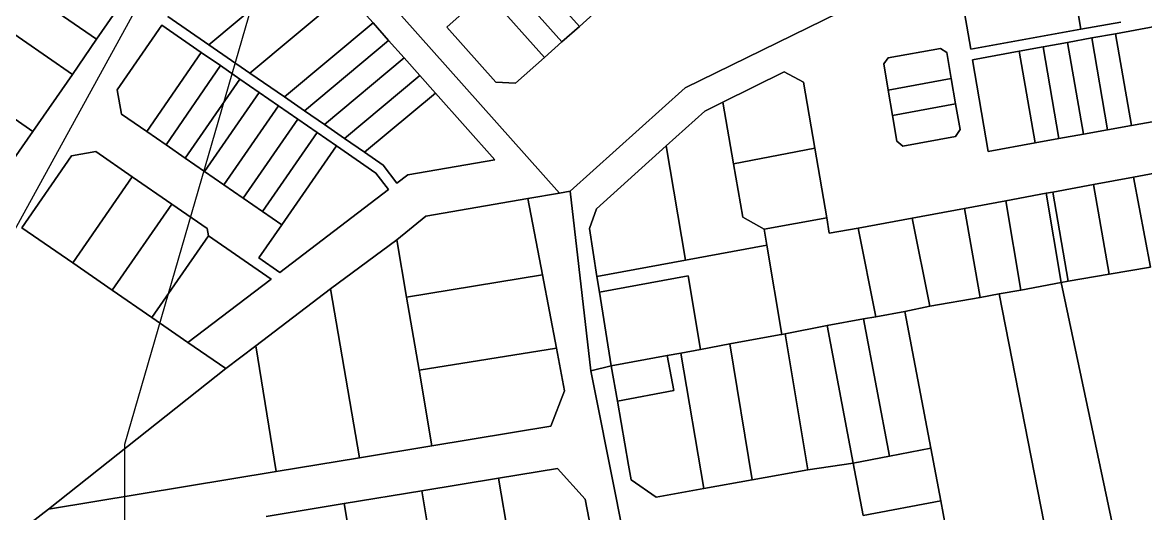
# Model space of a CAD drawing. Header units: inches. Extents: x 3562 to 70198, y -55726 to -1193.
# Drawn here: x 60876 to 64082, y -7248 to -5847 of the extents above; entities that cross this region are included whole.
import ezdxf

# ---------------------------------------------------------------- set-up
doc = ezdxf.new("R2010")
doc.units = ezdxf.units.IN
doc.header["$MEASUREMENT"] = 0
doc.layers.add('Locality Plan', color=7, linetype='Continuous')

# ---------------------------------------------------------------- blocks, each defined once
blk = doc.blocks.new('PD_912705')
at = {"layer": 'Locality Plan', "color": 7}
for p, q in [((62408.5, -6333.8), (61304.5, -5092)), ((61304.5, -5092), (62408.5, -6333.8)), ((63853.3, -5603.3), (63897.2, -5865.9)), ((63897.2, -5865.9), (63853.3, -5603.3)), ((61407.7, -5910.2), (61708.2, -5658.7)), ((61708.2, -5658.7), (61407.7, -5910.2)), ((62299.4, -5671), (62465.6, -5857.8)), ((62465.6, -5857.8), (62299.4, -5671)), ((60859, -5736.8), (61087.4, -5894.6)), ((61087.4, -5894.6), (60859, -5736.8)), ((62249.3, -5715.6), (62415.5, -5902.3)), ((62415.5, -5902.3), (62249.3, -5715.6)), ((61524.8, -5991.1), (61799.4, -5761.3)), ((61799.4, -5761.3), (61524.8, -5991.1)), ((61799.4, -5761.3), (61876.4, -5847.8)), ((61876.4, -5847.8), (61799.4, -5761.3)), ((62087.2, -5859.8), (62199.3, -5760.1)), ((62199.3, -5760.1), (62087.2, -5859.8)), ((62199.3, -5760.1), (62365.5, -5946.9)), ((62365.5, -5946.9), (62199.3, -5760.1)), ((63354.9, -5745.5), (62767.7, -6033)), ((62767.7, -6033), (63354.9, -5745.5)), ((63582.7, -5922.9), (63551.4, -5740.5)), ((63551.4, -5740.5), (63582.7, -5922.9)), ((61156.7, -5794.3), (61087.4, -5894.6)), ((61087.4, -5894.6), (61156.7, -5794.3)), ((61407.7, -5910.2), (61290.5, -5829.3)), ((61290.5, -5829.3), (61407.7, -5910.2)), ((62465.6, -5857.8), (62515.6, -5813.3)), ((62515.6, -5813.3), (62465.6, -5857.8)), ((61018.1, -5994.9), (60789.7, -5837.1)), ((60789.7, -5837.1), (61018.1, -5994.9)), ((61146, -6038.5), (61273.5, -5854)), ((61273.5, -5854), (61146, -6038.5)), ((61273.5, -5854), (61386.3, -5931.9)), ((61386.3, -5931.9), (61273.5, -5854)), ((61876.4, -5847.8), (61623.6, -6059.3)), ((61623.6, -6059.3), (61876.4, -5847.8)), ((61920.9, -5897.9), (61876.4, -5847.8)), ((61876.4, -5847.8), (61920.9, -5897.9)), ((62226.8, -6016.7), (62087.2, -5859.8)), ((62087.2, -5859.8), (62226.8, -6016.7)), ((62415.5, -5902.3), (62465.6, -5857.8)), ((62465.6, -5857.8), (62415.5, -5902.3)), ((63897.2, -5865.9), (63582.7, -5922.9)), ((63582.7, -5922.9), (63897.2, -5865.9)), ((64010.9, -5845.3), (63897.2, -5865.9)), ((63897.2, -5865.9), (64010.9, -5845.3)), ((63996.1, -5878.6), (64108.5, -5858)), ((64108.5, -5858), (63996.1, -5878.6)), ((61087.4, -5894.6), (61018.1, -5994.9)), ((61018.1, -5994.9), (61087.4, -5894.6)), ((61680.8, -6098.8), (61920.9, -5897.9)), ((61920.9, -5897.9), (61680.8, -6098.8)), ((61965.5, -5948), (61920.9, -5897.9)), ((61920.9, -5897.9), (61965.5, -5948)), ((63858.7, -5903.7), (63928.5, -5890.9)), ((63928.5, -5890.9), (63858.7, -5903.7)), ((63928.5, -5890.9), (63996.1, -5878.6)), ((63996.1, -5878.6), (63928.5, -5890.9)), ((63928.5, -5890.9), (63973.1, -6153.1)), ((63973.1, -6153.1), (63928.5, -5890.9)), ((63996.1, -5878.6), (64041.9, -6140.6)), ((64041.9, -6140.6), (63996.1, -5878.6)), ((61524.8, -5991.1), (61407.7, -5910.2)), ((61407.7, -5910.2), (61524.8, -5991.1)), ((62365.5, -5946.9), (62415.5, -5902.3)), ((62415.5, -5902.3), (62365.5, -5946.9)), ((63346.7, -5948), (63496.3, -5921.1)), ((63496.3, -5921.1), (63346.7, -5948)), ((63496.3, -5921.1), (63514, -5932.2)), ((63514, -5932.2), (63496.3, -5921.1)), ((63587.9, -5953.3), (63721.3, -5928.8)), ((63721.3, -5928.8), (63587.9, -5953.3)), ((63721.3, -5928.8), (63789.8, -5916.3)), ((63789.8, -5916.3), (63721.3, -5928.8)), ((63721.3, -5928.8), (63766.7, -6190.4)), ((63766.7, -6190.4), (63721.3, -5928.8)), ((63789.8, -5916.3), (63858.7, -5903.7)), ((63858.7, -5903.7), (63789.8, -5916.3)), ((63789.8, -5916.3), (63834.3, -6178.2)), ((63834.3, -6178.2), (63789.8, -5916.3)), ((63858.7, -5903.7), (63905, -6165.4)), ((63905, -6165.4), (63858.7, -5903.7)), ((61230.4, -6157.6), (61386.3, -5931.9)), ((61386.3, -5931.9), (61230.4, -6157.6)), ((61386.3, -5931.9), (61441.4, -5969.9)), ((61441.4, -5969.9), (61386.3, -5931.9)), ((61738, -6138.3), (61965.5, -5948)), ((61965.5, -5948), (61738, -6138.3)), ((61965.5, -5948), (62010, -5998.1)), ((62010, -5998.1), (61965.5, -5948)), ((62365.5, -5946.9), (62283.3, -6020)), ((62283.3, -6020), (62365.5, -5946.9)), ((63334.6, -5964.9), (63346.7, -5948)), ((63346.7, -5948), (63334.6, -5964.9)), ((63514, -5932.2), (63527, -6006.7)), ((63527, -6006.7), (63514, -5932.2)), ((63632.7, -6214.7), (63587.9, -5953.3)), ((63587.9, -5953.3), (63632.7, -6214.7)), ((60905.5, -6157.9), (61018.1, -5994.9)), ((61018.1, -5994.9), (60905.5, -6157.9)), ((61441.4, -5969.9), (61285.5, -6195.6)), ((61285.5, -6195.6), (61441.4, -5969.9)), ((61496.5, -6008), (61441.4, -5969.9)), ((61441.4, -5969.9), (61496.5, -6008)), ((61623.6, -6059.3), (61524.8, -5991.1)), ((61524.8, -5991.1), (61623.6, -6059.3)), ((63050.3, -5987.6), (62875.3, -6073.9)), ((62875.3, -6073.9), (63050.3, -5987.6)), ((63105, -6016.8), (63050.3, -5987.6)), ((63050.3, -5987.6), (63105, -6016.8)), ((63347, -6039.5), (63334.6, -5964.9)), ((63334.6, -5964.9), (63347, -6039.5)), ((60677.1, -6000.1), (60905.5, -6157.9)), ((60905.5, -6157.9), (60677.1, -6000.1)), ((61340.6, -6233.7), (61496.5, -6008)), ((61496.5, -6008), (61340.6, -6233.7)), ((61551.6, -6046.1), (61496.5, -6008)), ((61496.5, -6008), (61551.6, -6046.1)), ((61795.2, -6177.8), (62010, -5998.1)), ((62010, -5998.1), (61795.2, -6177.8)), ((62010, -5998.1), (62054.6, -6048.2)), ((62054.6, -6048.2), (62010, -5998.1)), ((62283.3, -6020), (62226.8, -6016.7)), ((62226.8, -6016.7), (62283.3, -6020)), ((63137.5, -6205.8), (63105, -6016.8)), ((63105, -6016.8), (63137.5, -6205.8)), ((63347, -6039.5), (63527, -6006.7)), ((63527, -6006.7), (63347, -6039.5)), ((63527, -6006.7), (63539.5, -6078.5)), ((63539.5, -6078.5), (63527, -6006.7)), ((61158.7, -6108), (61146, -6038.5)), ((61146, -6038.5), (61158.7, -6108)), ((61395.7, -6271.8), (61551.6, -6046.1)), ((61551.6, -6046.1), (61395.7, -6271.8)), ((61551.6, -6046.1), (61606.8, -6084.2)), ((61606.8, -6084.2), (61551.6, -6046.1)), ((62054.6, -6048.2), (61852.4, -6217.3)), ((61852.4, -6217.3), (62054.6, -6048.2)), ((62224.1, -6238.8), (62054.6, -6048.2)), ((62054.6, -6048.2), (62224.1, -6238.8)), ((62767.7, -6033), (62439, -6328.5)), ((62439, -6328.5), (62767.7, -6033)), ((63359.1, -6111.7), (63347, -6039.5)), ((63347, -6039.5), (63359.1, -6111.7)), ((61450.8, -6309.9), (61606.8, -6084.2)), ((61606.8, -6084.2), (61450.8, -6309.9)), ((61606.8, -6084.2), (61661.9, -6122.3)), ((61661.9, -6122.3), (61606.8, -6084.2)), ((61623.6, -6059.3), (61680.8, -6098.8)), ((61680.8, -6098.8), (61623.6, -6059.3)), ((62875.3, -6073.9), (62823.6, -6099.4)), ((62823.6, -6099.4), (62875.3, -6073.9)), ((62875.3, -6073.9), (62905.9, -6249.9)), ((62905.9, -6249.9), (62875.3, -6073.9)), ((63359.1, -6111.7), (63539.5, -6078.5)), ((63539.5, -6078.5), (63359.1, -6111.7)), ((63539.5, -6078.5), (63552.4, -6152.2)), ((63552.4, -6152.2), (63539.5, -6078.5)), ((61230.4, -6157.6), (61158.7, -6108)), ((61158.7, -6108), (61230.4, -6157.6)), ((61506, -6348), (61661.9, -6122.3)), ((61661.9, -6122.3), (61506, -6348)), ((61661.9, -6122.3), (61717, -6160.4)), ((61717, -6160.4), (61661.9, -6122.3)), ((61680.8, -6098.8), (61738, -6138.3)), ((61738, -6138.3), (61680.8, -6098.8)), ((62823.6, -6099.4), (62713.7, -6198.7)), ((62713.7, -6198.7), (62823.6, -6099.4)), ((63371.5, -6185.9), (63359.1, -6111.7)), ((63359.1, -6111.7), (63371.5, -6185.9)), ((64154.7, -6120.2), (64041.9, -6140.6)), ((64041.9, -6140.6), (64154.7, -6120.2)), ((61795.2, -6177.8), (61738, -6138.3)), ((61738, -6138.3), (61795.2, -6177.8)), ((63552.4, -6152.2), (63539, -6172.2)), ((63539, -6172.2), (63552.4, -6152.2)), ((63973.1, -6153.1), (63905, -6165.4)), ((63905, -6165.4), (63973.1, -6153.1)), ((64041.9, -6140.6), (63973.1, -6153.1)), ((63973.1, -6153.1), (64041.9, -6140.6)), ((60836.3, -6258.2), (60905.5, -6157.9)), ((60905.5, -6157.9), (60836.3, -6258.2)), ((61285.5, -6195.6), (61230.4, -6157.6)), ((61230.4, -6157.6), (61285.5, -6195.6)), ((61561.1, -6386.1), (61717, -6160.4)), ((61717, -6160.4), (61561.1, -6386.1)), ((61717, -6160.4), (61772.1, -6198.4)), ((61772.1, -6198.4), (61717, -6160.4)), ((61852.4, -6217.3), (61795.2, -6177.8)), ((61795.2, -6177.8), (61852.4, -6217.3)), ((63388.6, -6199.4), (63371.5, -6185.9)), ((63371.5, -6185.9), (63388.6, -6199.4)), ((63539, -6172.2), (63388.6, -6199.4)), ((63388.6, -6199.4), (63539, -6172.2)), ((63834.3, -6178.2), (63766.7, -6190.4)), ((63766.7, -6190.4), (63834.3, -6178.2)), ((63905, -6165.4), (63834.3, -6178.2)), ((63834.3, -6178.2), (63905, -6165.4)), ((61015.3, -6227.7), (61084.8, -6215)), ((61084.8, -6215), (61015.3, -6227.7)), ((61084.8, -6215), (61189.1, -6287.1)), ((61189.1, -6287.1), (61084.8, -6215)), ((61285.5, -6195.6), (61340.6, -6233.7)), ((61340.6, -6233.7), (61285.5, -6195.6)), ((61616.2, -6424.2), (61772.1, -6198.4)), ((61772.1, -6198.4), (61616.2, -6424.2)), ((61772.1, -6198.4), (61884.9, -6276.4)), ((61884.9, -6276.4), (61772.1, -6198.4)), ((61852.4, -6217.3), (61905.5, -6254)), ((61905.5, -6254), (61852.4, -6217.3)), ((62514.1, -6379), (62713.7, -6198.7)), ((62713.7, -6198.7), (62514.1, -6379)), ((62713.7, -6198.7), (62768.4, -6525.1)), ((62768.4, -6525.1), (62713.7, -6198.7)), ((62905.9, -6249.9), (63137.5, -6205.8)), ((63137.5, -6205.8), (62905.9, -6249.9)), ((63137.5, -6205.8), (63171.6, -6404.5)), ((63171.6, -6404.5), (63137.5, -6205.8)), ((63766.7, -6190.4), (63632.7, -6214.7)), ((63632.7, -6214.7), (63766.7, -6190.4)), ((60873.9, -6432.4), (61015.3, -6227.7)), ((61015.3, -6227.7), (60873.9, -6432.4)), ((61340.6, -6233.7), (61395.7, -6271.8)), ((61395.7, -6271.8), (61340.6, -6233.7)), ((61975.4, -6281.9), (62224.1, -6238.8)), ((62224.1, -6238.8), (61975.4, -6281.9)), ((62932.4, -6402.5), (62905.9, -6249.9)), ((62905.9, -6249.9), (62932.4, -6402.5)), ((61450.8, -6309.9), (61395.7, -6271.8)), ((61395.7, -6271.8), (61450.8, -6309.9)), ((61884.9, -6276.4), (61920.8, -6323.5)), ((61920.8, -6323.5), (61884.9, -6276.4)), ((61905.5, -6254), (61944.7, -6305.3)), ((61944.7, -6305.3), (61905.5, -6254)), ((61944.7, -6305.3), (61975.4, -6281.9)), ((61975.4, -6281.9), (61944.7, -6305.3)), ((64047.2, -6288.1), (64165.7, -6266.1)), ((64165.7, -6266.1), (64047.2, -6288.1)), ((61189.1, -6287.1), (61019.4, -6532.8)), ((61019.4, -6532.8), (61189.1, -6287.1)), ((61302, -6365), (61189.1, -6287.1)), ((61189.1, -6287.1), (61302, -6365)), ((61506, -6348), (61450.8, -6309.9)), ((61450.8, -6309.9), (61506, -6348)), ((63817, -6330.7), (63933.4, -6309.1)), ((63933.4, -6309.1), (63817, -6330.7)), ((63933.4, -6309.1), (64047.2, -6288.1)), ((64047.2, -6288.1), (63933.4, -6309.1)), ((63933.4, -6309.1), (63977.7, -6565.5)), ((63977.7, -6565.5), (63933.4, -6309.1)), ((64095.5, -6545.2), (64047.2, -6288.1)), ((64047.2, -6288.1), (64095.5, -6545.2)), ((61920.8, -6323.5), (61610.6, -6560)), ((61610.6, -6560), (61920.8, -6323.5)), ((62318.8, -6349.3), (62408.5, -6333.8)), ((62408.5, -6333.8), (62318.8, -6349.3)), ((62439, -6328.5), (62408.5, -6333.8)), ((62408.5, -6333.8), (62439, -6328.5)), ((62439, -6328.5), (62498.1, -6841.1)), ((62498.1, -6841.1), (62439, -6328.5)), ((63682.4, -6355.4), (63797.6, -6334)), ((63797.6, -6334), (63682.4, -6355.4)), ((63797.6, -6334), (63817, -6330.7)), ((63817, -6330.7), (63797.6, -6334)), ((63840.5, -6588.5), (63797.6, -6334)), ((63797.6, -6334), (63840.5, -6588.5)), ((63817, -6330.7), (63861, -6585.5)), ((63861, -6585.5), (63817, -6330.7)), ((61132.2, -6610.8), (61302, -6365)), ((61302, -6365), (61132.2, -6610.8)), ((61402.6, -6434.5), (61302, -6365)), ((61302, -6365), (61402.6, -6434.5)), ((61561.1, -6386.1), (61506, -6348)), ((61506, -6348), (61561.1, -6386.1)), ((62026.9, -6399.8), (62318.8, -6349.3)), ((62318.8, -6349.3), (62026.9, -6399.8)), ((62318.8, -6349.3), (62360.3, -6567.5)), ((62360.3, -6567.5), (62318.8, -6349.3)), ((62494, -6435.1), (62514.1, -6379)), ((62514.1, -6379), (62494, -6435.1)), ((63415.8, -6405.1), (63565.3, -6377.5)), ((63565.3, -6377.5), (63415.8, -6405.1)), ((63565.3, -6377.5), (63682.4, -6355.4)), ((63682.4, -6355.4), (63565.3, -6377.5)), ((63565.3, -6377.5), (63609.7, -6631.3)), ((63609.7, -6631.3), (63565.3, -6377.5)), ((63726, -6610.4), (63682.4, -6355.4)), ((63682.4, -6355.4), (63726, -6610.4)), ((61616.2, -6424.2), (61561.1, -6386.1)), ((61561.1, -6386.1), (61616.2, -6424.2)), ((61944.6, -6467), (62026.9, -6399.8)), ((62026.9, -6399.8), (61944.6, -6467)), ((62992.8, -6436.3), (62932.4, -6402.5)), ((62932.4, -6402.5), (62992.8, -6436.3)), ((63171.6, -6404.5), (62992.8, -6436.3)), ((62992.8, -6436.3), (63171.6, -6404.5)), ((63179, -6447.7), (63171.6, -6404.5)), ((63171.6, -6404.5), (63179, -6447.7)), ((63415.8, -6405.1), (63261.3, -6434.1)), ((63261.3, -6434.1), (63415.8, -6405.1)), ((63466.2, -6656.9), (63415.8, -6405.1)), ((63415.8, -6405.1), (63466.2, -6656.9)), ((61019.4, -6532.8), (60873.9, -6432.4)), ((60873.9, -6432.4), (61019.4, -6532.8)), ((61406.4, -6455.4), (61402.6, -6434.5)), ((61402.6, -6434.5), (61406.4, -6455.4)), ((61550.9, -6518.7), (61616.2, -6424.2)), ((61616.2, -6424.2), (61550.9, -6518.7)), ((62515.8, -6571.9), (62494, -6435.1)), ((62494, -6435.1), (62515.8, -6571.9)), ((63001, -6481.9), (62992.8, -6436.3)), ((62992.8, -6436.3), (63001, -6481.9)), ((63261.3, -6434.1), (63179, -6447.7)), ((63179, -6447.7), (63261.3, -6434.1)), ((63261.3, -6434.1), (63312.2, -6686.5)), ((63312.2, -6686.5), (63261.3, -6434.1)), ((61245.1, -6688.8), (61406.4, -6455.4)), ((61406.4, -6455.4), (61245.1, -6688.8)), ((61406.4, -6455.4), (61585.5, -6579.1)), ((61585.5, -6579.1), (61406.4, -6455.4)), ((61755.2, -6606.9), (61944.6, -6467)), ((61944.6, -6467), (61755.2, -6606.9)), ((61944.6, -6467), (61972.3, -6630.4)), ((61972.3, -6630.4), (61944.6, -6467)), ((62768.4, -6525.1), (63001, -6481.9)), ((63001, -6481.9), (62768.4, -6525.1)), ((63001, -6481.9), (63043.7, -6736.9)), ((63043.7, -6736.9), (63001, -6481.9)), ((61019.4, -6532.8), (61132.2, -6610.8)), ((61132.2, -6610.8), (61019.4, -6532.8)), ((61610.6, -6560), (61550.9, -6518.7)), ((61550.9, -6518.7), (61610.6, -6560)), ((62515.8, -6571.9), (62768.4, -6525.1)), ((62768.4, -6525.1), (62515.8, -6571.9)), ((61972.3, -6630.4), (62360.3, -6567.5)), ((62360.3, -6567.5), (61972.3, -6630.4)), ((62360.3, -6567.5), (62400, -6776.3)), ((62400, -6776.3), (62360.3, -6567.5)), ((62523, -6616.6), (62515.8, -6571.9)), ((62515.8, -6571.9), (62523, -6616.6)), ((62523, -6616.6), (62776.2, -6569.5)), ((62776.2, -6569.5), (62523, -6616.6)), ((62776.2, -6569.5), (62810.9, -6780.1)), ((62810.9, -6780.1), (62776.2, -6569.5)), ((63861, -6585.5), (63977.7, -6565.5)), ((63977.7, -6565.5), (63861, -6585.5)), ((63977.7, -6565.5), (64095.5, -6545.2)), ((64095.5, -6545.2), (63977.7, -6565.5)), ((61585.5, -6579.1), (61348.2, -6760)), ((61348.2, -6760), (61585.5, -6579.1)), ((63726, -6610.4), (63840.5, -6588.5)), ((63840.5, -6588.5), (63726, -6610.4)), ((63861, -6585.5), (63840.5, -6588.5)), ((63840.5, -6588.5), (63861, -6585.5)), ((63840.5, -6588.5), (64017.4, -7421)), ((64017.4, -7421), (63840.5, -6588.5)), ((61132.2, -6610.8), (61245.1, -6688.8)), ((61245.1, -6688.8), (61132.2, -6610.8)), ((61541.5, -6769.9), (61755.2, -6606.9)), ((61755.2, -6606.9), (61541.5, -6769.9)), ((61755.2, -6606.9), (61837.7, -7089)), ((61837.7, -7089), (61755.2, -6606.9)), ((61972.3, -6630.4), (62007.7, -6839.5)), ((62007.7, -6839.5), (61972.3, -6630.4)), ((62556.6, -6827.2), (62523, -6616.6)), ((62523, -6616.6), (62556.6, -6827.2)), ((63609.7, -6631.3), (63466.2, -6656.9)), ((63466.2, -6656.9), (63609.7, -6631.3)), ((63664, -6621.5), (63609.7, -6631.3)), ((63609.7, -6631.3), (63664, -6621.5)), ((63664, -6621.5), (63726, -6610.4)), ((63726, -6610.4), (63664, -6621.5)), ((63916, -7908.7), (63664, -6621.5)), ((63664, -6621.5), (63916, -7908.7)), ((63466.2, -6656.9), (63394.3, -6671.7)), ((63394.3, -6671.7), (63466.2, -6656.9)), ((61348.2, -6760), (61245.1, -6688.8)), ((61245.1, -6688.8), (61348.2, -6760)), ((63276.2, -6692.9), (63172.5, -6711.4)), ((63172.5, -6711.4), (63276.2, -6692.9)), ((63312.2, -6686.5), (63276.2, -6692.9)), ((63276.2, -6692.9), (63312.2, -6686.5)), ((63276.2, -6692.9), (63350.7, -7084.5)), ((63350.7, -7084.5), (63276.2, -6692.9)), ((63394.3, -6671.7), (63312.2, -6686.5)), ((63312.2, -6686.5), (63394.3, -6671.7)), ((63394.3, -6671.7), (63468.6, -7062.1)), ((63468.6, -7062.1), (63394.3, -6671.7)), ((63052.9, -6735.6), (63172.5, -6711.4)), ((63172.5, -6711.4), (63052.9, -6735.6)), ((63172.5, -6711.4), (63247, -7104.3)), ((63247, -7104.3), (63172.5, -6711.4)), ((61348.2, -6760), (61456.4, -6834.7)), ((61456.4, -6834.7), (61348.2, -6760)), ((62810.9, -6780.1), (62895.4, -6764.4)), ((62895.4, -6764.4), (62810.9, -6780.1)), ((62895.4, -6764.4), (63035.8, -6738.4)), ((63035.8, -6738.4), (62895.4, -6764.4)), ((62895.4, -6764.4), (62958.4, -7152.5)), ((62958.4, -7152.5), (62895.4, -6764.4)), ((63035.8, -6738.4), (63043.7, -6736.9)), ((63043.7, -6736.9), (63035.8, -6738.4)), ((63043.7, -6736.9), (63052.9, -6735.6)), ((63052.9, -6735.6), (63043.7, -6736.9)), ((63052.9, -6735.6), (63117.8, -7123.3)), ((63117.8, -7123.3), (63052.9, -6735.6)), ((61456.4, -6834.7), (61541.5, -6769.9)), ((61541.5, -6769.9), (61456.4, -6834.7)), ((61541.5, -6769.9), (61600, -7128.2)), ((61600, -7128.2), (61541.5, -6769.9)), ((62007.7, -6839.5), (62400, -6776.3)), ((62400, -6776.3), (62007.7, -6839.5)), ((62400, -6776.3), (62423.3, -6898.6)), ((62423.3, -6898.6), (62400, -6776.3)), ((62755.3, -6790.4), (62715.9, -6797.7)), ((62715.9, -6797.7), (62755.3, -6790.4)), ((62755.3, -6790.4), (62810.9, -6780.1)), ((62810.9, -6780.1), (62755.3, -6790.4)), ((62821.2, -7177.3), (62755.3, -6790.4)), ((62755.3, -6790.4), (62821.2, -7177.3)), ((62556.6, -6827.2), (62498.1, -6841.1)), ((62498.1, -6841.1), (62556.6, -6827.2)), ((62715.9, -6797.7), (62556.6, -6827.2)), ((62556.6, -6827.2), (62715.9, -6797.7)), ((62556.6, -6827.2), (62574.3, -6928.1)), ((62574.3, -6928.1), (62556.6, -6827.2)), ((62734.9, -6897.3), (62715.9, -6797.7)), ((62715.9, -6797.7), (62734.9, -6897.3)), ((60949.6, -7235.7), (61456.4, -6834.7)), ((61456.4, -6834.7), (60949.6, -7235.7)), ((62007.7, -6839.5), (62044.2, -7054.8)), ((62044.2, -7054.8), (62007.7, -6839.5)), ((62498.1, -6841.1), (62571, -7203.7)), ((62571, -7203.7), (62498.1, -6841.1)), ((62423.3, -6898.6), (62383.6, -6998.8)), ((62383.6, -6998.8), (62423.3, -6898.6)), ((62574.3, -6928.1), (62734.9, -6897.3)), ((62734.9, -6897.3), (62574.3, -6928.1)), ((62574.3, -6928.1), (62606.2, -7110)), ((62606.2, -7110), (62574.3, -6928.1)), ((62383.6, -6998.8), (62044.2, -7054.8)), ((62044.2, -7054.8), (62383.6, -6998.8)), ((62044.2, -7054.8), (61837.7, -7089)), ((61837.7, -7089), (62044.2, -7054.8)), ((63247, -7104.3), (63350.7, -7084.5)), ((63350.7, -7084.5), (63247, -7104.3)), ((63350.7, -7084.5), (63468.6, -7062.1)), ((63468.6, -7062.1), (63350.7, -7084.5)), ((63468.6, -7062.1), (63497.1, -7211.9)), ((63497.1, -7211.9), (63468.6, -7062.1)), ((61837.7, -7089), (61600, -7128.2)), ((61600, -7128.2), (61837.7, -7089)), ((62606.2, -7110), (62613.7, -7152.7)), ((62613.7, -7152.7), (62606.2, -7110)), ((63117.8, -7123.3), (63247, -7104.3)), ((63247, -7104.3), (63117.8, -7123.3)), ((63247, -7104.3), (63275.4, -7254.1)), ((63275.4, -7254.1), (63247, -7104.3)), ((61600, -7128.2), (60949.6, -7235.7)), ((60949.6, -7235.7), (61600, -7128.2)), ((62015.4, -7183.7), (62234.4, -7147.8)), ((62234.4, -7147.8), (62015.4, -7183.7)), ((62234.4, -7147.8), (62403.2, -7120.1)), ((62403.2, -7120.1), (62234.4, -7147.8)), ((62234.4, -7147.8), (62290.4, -7477.8)), ((62290.4, -7477.8), (62234.4, -7147.8)), ((62403.2, -7120.1), (62482, -7207.2)), ((62482, -7207.2), (62403.2, -7120.1)), ((63117.8, -7123.3), (62958.4, -7152.5)), ((62958.4, -7152.5), (63117.8, -7123.3)), ((62613.7, -7152.7), (62684.5, -7202)), ((62684.5, -7202), (62613.7, -7152.7)), ((62684.5, -7202), (62821.2, -7177.3)), ((62821.2, -7177.3), (62684.5, -7202)), ((62958.4, -7152.5), (62821.2, -7177.3)), ((62821.2, -7177.3), (62958.4, -7152.5)), ((61794.2, -7220), (62015.4, -7183.7)), ((62015.4, -7183.7), (61794.2, -7220)), ((62015.4, -7183.7), (62071.2, -7513.7)), ((62071.2, -7513.7), (62015.4, -7183.7)), ((62482, -7207.2), (62526.1, -7439.2)), ((62526.1, -7439.2), (62482, -7207.2)), ((62571, -7203.7), (62840.1, -8611.9)), ((62840.1, -8611.9), (62571, -7203.7)), ((63275.4, -7254.1), (63497.1, -7211.9)), ((63497.1, -7211.9), (63275.4, -7254.1)), ((63497.1, -7211.9), (63548.4, -7481.4)), ((63548.4, -7481.4), (63497.1, -7211.9)), ((60747.5, -7391.8), (60949.6, -7235.7)), ((60949.6, -7235.7), (60747.5, -7391.8)), ((61571.7, -7256.5), (61794.2, -7220)), ((61794.2, -7220), (61571.7, -7256.5)), ((61794.2, -7220), (61850, -7550)), ((61850, -7550), (61794.2, -7220))]:
    blk.add_line(p, q, dxfattribs=at)
blk = doc.blocks.new('PD_912706')
at = {"layer": 'Locality Plan', "color": 7}
blk.add_lwpolyline([(57068.4, -6691.2), (57068.4, -7691.1), (61168, -7691.1), (61168, -7050.5), (61895.4, -4540.9), (60714.4, -6691.2), (57068.4, -6691.2)], dxfattribs=at)

msp = doc.modelspace()

# ---------------------------------------------------------------- block references
at = {"layer": 'Locality Plan'}
for name in ['PD_912705', 'PD_912706']:
    msp.add_blockref(name, (0, 0), dxfattribs=at)

doc.saveas('drawing.dxf')
